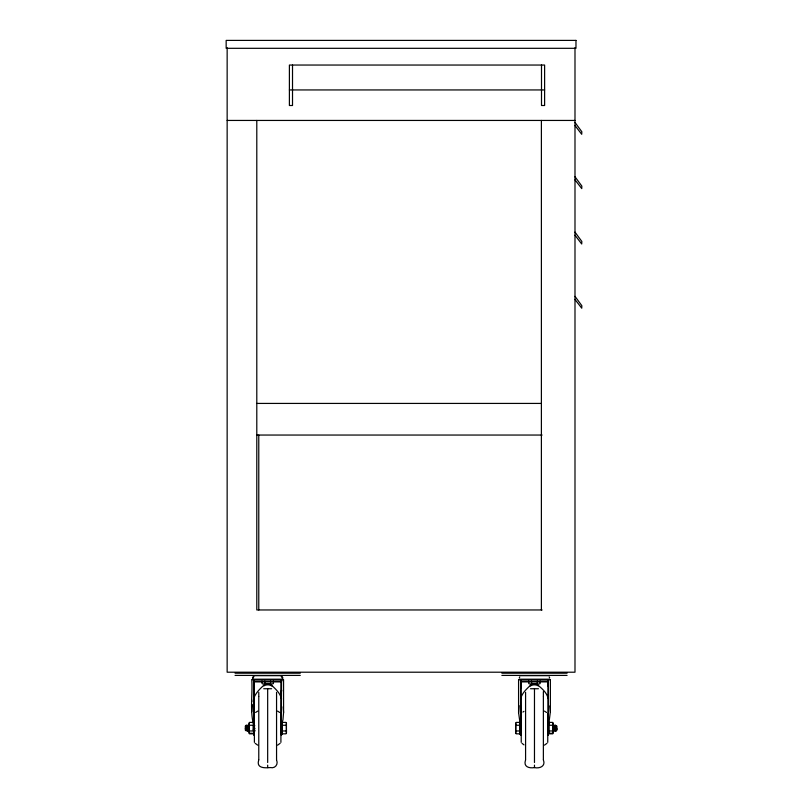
<?xml version="1.0" encoding="UTF-8"?>
<svg xmlns="http://www.w3.org/2000/svg" width="808" height="808" viewBox="0 0 808 808"><rect width="100%" height="100%" fill="white"/><g stroke="black" fill="none" stroke-linecap="round" stroke-linejoin="round"><path stroke-width="1.21" d="M253.742 735.068L253.742 679.71M254.066 735.068L254.066 679.71M281.315 679.76L281.315 726.119L282.962 719.645L283.568 712.656L283.568 679.71L251.763 679.71C252.783 694.86 249.51 711.888 254.066 726.21L254.066 681.275M254.066 726.21L254.066 725.301M281.245 735.068L281.245 680.972M281.558 735.068L281.245 719.403M520.897 687.85L520.584 679.71L520.584 735.068M520.827 679.76L520.897 735.381L520.584 734.361M548.077 679.71L548.077 735.381L548.077 734.825M548.077 722.665L548.4 719.403M548.4 679.71L548.4 735.068M245.602 728.735L245.44 726.362M556.217 726.099C556.449 724.433 556.5 734.543 556.692 728.119M247.157 728.866L247.521 725.21L247.228 727.362M248.218 727.362L247.985 729.574M253.449 727.362L253.308 730.169M247.268 728.866L247.076 730.169M248.096 727.362L248.278 725.21M248.864 729.574L249.157 725.21M249.127 726.665L248.834 731.028L249.268 725.21M253.338 727.362L253.631 725.21L253.742 726.059M254.096 729.574L254.51 725.21L254.611 726.059M254.358 726.665L254.066 731.028L254.177 730.169M245.844 728.735L246.107 726.442M246.036 727.503L245.602 730.584L245.44 728.119L245.784 730.493M249.157 727.503L249.046 729.301M253.409 729.301L253.581 726.574M254.571 728.735L254.611 728.119M254.692 728.735L254.722 728.119M548.077 686.093L548.077 680.78M556.54 728.735L556.692 726.362M246.208 730.169L246.652 725.21L246.763 726.059M247.238 729.574L246.975 731.028L246.864 730.169M248.137 726.665L248.399 725.21L248.511 726.059M248.107 729.574L247.844 731.028L247.733 730.169M253.369 726.665L253.52 725.21M556.156 730.008L555.924 731.028L555.631 726.665M246.682 729.301L246.935 725.826M247.662 727.503L247.915 726.059M247.703 728.735L247.561 730.412M247.814 726.927L247.521 729.796M248.531 727.503L249.228 725.594M248.581 728.735L248.329 730.169M253.773 727.503L253.914 725.826M253.813 728.735L253.742 729.796M556.661 728.735L556.359 730.493L555.894 725.826M520.009 722.887L518.574 712.656L519.039 705.647M518.574 712.656L518.574 679.71L550.379 679.71L550.379 711.717L548.905 723.11M556.581 730.523L556.692 725.746M245.955 726.927L246.218 725.746M245.925 729.301L245.662 730.493M246.975 726.442L246.692 730.412M248.389 729.796L248.834 725.746M253.379 729.796L253.985 725.826M556.621 729.301L556.48 730.493L556.217 729.301M246.501 725.301L246.107 730.169M248.066 730.169L247.965 731.028L247.854 730.169M254.278 726.059L254.389 725.21L254.5 726.059M254.934 730.169L254.944 731.028M553.238 728.866L553.207 725.332M553.631 726.059L553.864 725.21M553.53 730.169L553.268 730.927M554.409 730.169L554.147 730.927M555.167 730.169L555.167 731.028L554.732 725.21M555.379 726.059L555.601 725.21M555.278 730.169L555.056 731.028L554.54 725.594M556.035 730.169L556.045 731.028L555.601 726.059M251.763 711.717L252.369 704.727M246.763 729.796L246.46 730.169M249.127 729.796L248.935 730.432L249.258 729.796M246.288 730.634L245.864 725.342L245.622 730.331L245.521 729.301M247.157 730.634L246.975 730.169M253.308 725.594L253.621 726.059M553.238 726.059L553.157 725.301M554.106 726.059L554.591 729.301M553.45 726.927L553.935 730.169M555.854 726.059L556.298 728.735M555.682 730.169L555.349 729.301M249.379 725.261L249.379 733.826L253.136 733.826L253.581 732.401L253.48 723.17L253.136 722.403L249.379 722.403L249.379 725.261L253.136 725.261M282.366 733.826L285.992 733.826L286.446 732.401L286.335 723.17L285.992 722.403L282.366 722.403M519.766 722.403L516.15 722.403L515.807 723.17L515.696 732.401L516.15 733.826L519.766 733.826M549.006 725.261L549.006 733.826L552.763 733.826L553.207 728.119L552.763 722.403L549.006 722.403L549.006 725.261L552.763 725.261M253.197 701.485C253.54 694.052 261.529 687.446 265.196 683.982M252.48 677.841L253.086 676.69M519.291 677.841L519.898 676.69M520.554 699.072C522.079 692.557 527.19 688.547 531.614 684.194M555.015 725.826L555.318 726.927M555.641 730.412L555.237 727.503M252.884 678.377L254.328 675.65L281.134 675.65M280.124 743.33L277.609 745.158M546.965 743.33L544.44 745.158M255.621 712.464L257.702 711.08M522.938 712.06L523.978 711.363M252.227 733.3L250.238 733.25M551.813 733.321L549.854 733.26M273.427 681.073L273.427 683.578L272.003 684.033L262.772 683.922L262.004 683.578L262.004 681.073M540.128 681.073L540.128 683.578L538.704 684.033L529.482 683.922L528.715 683.578L528.715 681.073M536.724 684.033L537.259 684.033L532.048 684.033M269.589 684.033L264.933 684.033M263.711 688.729L271.629 688.729M530.513 688.729L538.431 688.729M258.772 759.894C255.914 768.509 264.984 768.055 270.306 767.56C274.942 768.751 278.568 764.59 276.558 759.894M525.584 759.894C523.079 766.954 529.22 768.459 534.472 767.6C539.34 768.751 546.016 766.418 543.37 759.894M289.395 89.941L544.612 89.941M227.149 120.442L574.993 120.442M256.793 403.424L541.39 403.424M256.793 435.047L542.107 435.047M542.107 609.959L256.793 609.959L256.793 120.442M235.057 673.195L300.273 673.195M501.869 673.195L567.085 673.195M235.057 675.407L300.273 675.407M501.869 675.407L567.085 675.407M521.009 675.65L547.814 675.65M252.409 679.286L282.931 679.286L281.002 675.65M519.211 679.286L549.733 679.286M252.308 679.518L283.022 679.518M519.12 679.518L549.834 679.518M254.066 680.78L254.066 686.093M520.584 681.376L548.4 681.376M254.066 681.599L281.245 681.599M520.897 681.599L548.077 681.599M253.742 681.689L281.558 681.689M520.584 681.689L548.4 681.689M254.066 719.403L253.742 681.376L281.558 681.376L281.558 679.71L281.245 726.21M282.366 725.261L285.992 725.261M516.15 725.261L519.766 725.261M249.379 730.967L253.136 730.967M282.366 730.967L285.992 730.967M516.15 730.967L519.766 730.967M549.006 730.967L552.763 730.967M544.44 711.08L546.521 712.464M277.609 711.08L279.679 712.464M257.702 745.158L255.177 743.33M523.978 744.865L522.019 743.33M536.815 684.043C541.269 688.174 546.491 691.86 548.117 698.243M270.529 684.194C274.952 688.547 280.063 692.557 281.588 699.072M574.993 122.422L581.841 131.754L581.71 134.29L574.993 125.533M574.993 176.77L581.841 186.103L581.75 188.607L574.993 179.881M574.993 232.118L581.841 241.451L581.71 243.986L574.993 235.229M574.993 296.334L581.841 305.676L581.75 308.181L574.993 299.445M549.056 676.69L549.662 677.841M282.245 676.69L282.851 677.841M553.894 725.301L554.258 730.634L553.995 728.866M555.086 725.826L555.419 728.735M553.712 730.412L553.631 729.796M553.197 730.412L553.096 729.301M555.53 725.301L555.712 726.059M248.319 725.301L248.389 726.059M248.793 730.927L248.612 730.169M554.51 729.796L554.732 730.493L554.288 726.442M549.874 705.889L550.379 711.717M553.813 725.594L553.924 727.362M553.419 726.442L553.712 729.301M283.184 706.818L283.568 712.656M553.167 729.574L553.349 730.634L553.126 728.866M245.975 727.755L246.036 728.866M520.584 679.71L520.766 713.363M574.993 47.662L574.993 672.205L227.149 672.205L227.149 47.662M553.207 723.17L553.207 733.058M548.561 723.342L548.561 724.614M548.561 725.645L548.561 730.584M548.561 731.614L548.561 732.896M547.743 713.888L547.743 742.35M543.37 691.638L543.37 696.345M543.37 696.547L543.37 759.682M541.501 65.044L541.501 105.505L544.612 105.505L544.612 65.044L289.395 65.044L289.395 105.505L292.516 105.505L292.516 65.044M541.39 120.442L541.39 609.959M537.28 681.073L537.28 683.578M534.472 688.628L534.472 762.51M534.472 765.136L534.472 767.6M531.563 681.073L531.563 683.578M525.584 692.335L525.584 696.345M525.584 696.547L525.584 759.682M521.231 713.888L521.231 742.35M520.11 722.231L520.11 733.997M519.766 722.231L519.766 733.997M515.696 723.17L515.696 733.058M286.446 723.17L286.446 733.058M282.366 722.231L282.366 733.997M282.032 722.231L282.032 733.997M280.911 713.888L280.911 742.35M276.558 692.335L276.558 696.345M276.558 696.547L276.558 759.682M270.569 681.073L270.569 683.578M267.67 688.628L267.67 762.51M267.67 765.136L267.67 767.6M264.862 681.073L264.862 683.578M258.772 435.047L258.772 609.959M258.772 692.335L258.772 696.345M258.772 696.547L258.772 759.682M254.389 713.888L254.389 742.35M253.581 723.17L253.581 733.058M248.935 723.17L248.935 733.058M245.44 725.746L245.44 730.493M530.078 686.133A7.716 7.666 7.6 0 1 538.33 685.881M263.812 685.881A7.716 7.666 -7.6 0 1 272.064 686.133M575.973 40.4L226.159 40.4L226.159 48.308L575.973 48.308L575.973 40.4M281.558 690.022L281.245 693.971L281.558 690.022"/></g></svg>
